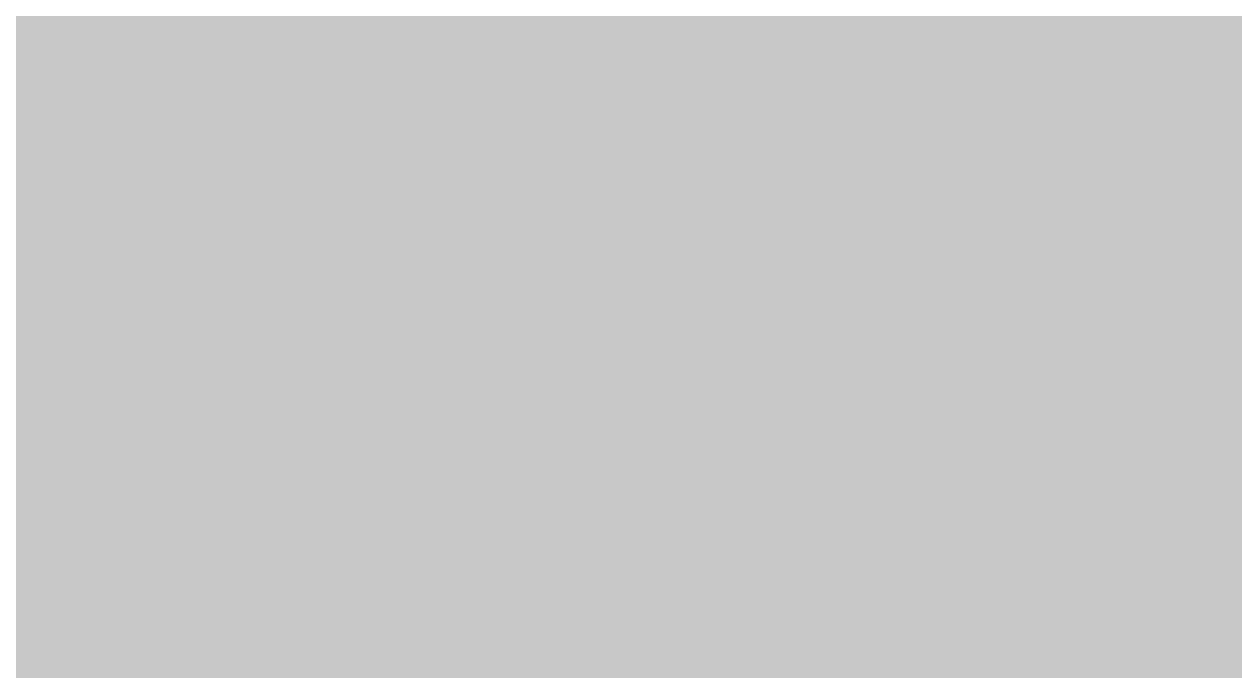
# Model space of a CAD drawing. Header units: inches. Extents: x -0.355 to 0.355, y -0.355 to 0.355.
# Drawn here: x 0.07564 to 0.11546, y 0.14114 to 0.1624 of the extents above; entities that cross this region are included whole.
import ezdxf

# ---------------------------------------------------------------- set-up
doc = ezdxf.new("R2010")
doc.units = ezdxf.units.IN
doc.header["$MEASUREMENT"] = 0
for name, color, linetype in [('BottomLayer', 5, 'Continuous'), ('Mechanical1', 6, 'Continuous'), ('Mechanical15', 56, 'Continuous'), ('TopLayer', 1, 'Continuous'), ('TopOverlay', 2, 'Continuous'), ('TopPaste', 8, 'Continuous'), ('TopSolder', 216, 'Continuous')]:
    doc.layers.add(name, color=color, linetype=linetype)
doc.styles.add('Arial', font='', dxfattribs={"height": 0.2})
doc.styles.get('Arial').set_extended_font_data('Arial')

# ---------------------------------------------------------------- blocks, each defined once
blk = doc.blocks.new('SOT_723_34')
at = {"layer": 'Mechanical15'}
h = blk.add_hatch(color=56, dxfattribs=at)
edge = h.paths.add_edge_path()
edge.add_arc((0, 0), 0.001969, 0, 360)
at = {"layer": 'TopLayer'}
blk.add_hatch(color=1, dxfattribs=at).paths.add_polyline_path([(-0.007864, 0.027564), (0.007884, 0.027564), (0.007884, 0.011816), (-0.007864, 0.011816)])
at = {"layer": 'TopPaste'}
blk.add_hatch(color=8, dxfattribs=at).paths.add_polyline_path([(-0.007864, 0.027564), (0.007884, 0.027564), (0.007884, 0.011816), (-0.007864, 0.011816)])
at = {"layer": 'TopSolder'}
blk.add_hatch(color=216, dxfattribs=at).paths.add_polyline_path([(-0.011864, 0.031564), (0.011884, 0.031564), (0.011884, 0.007816), (-0.011864, 0.007816)])
at = {"layer": 'TopOverlay'}
for points in [[(0.015748, 0.015748, 0.005118, 0.005118, 0), (0.023622, 0.015748, 0.005118, 0.005118, 0)], [(0.023622, -0.004724, 0.005118, 0.005118, 0), (0.023622, 0.015748, 0.005118, 0.005118, 0)]]:
    blk.add_lwpolyline(points, format="xyseb", dxfattribs=at)
for points in [[(0.014469, 0.015748, 0.002559, 0.002559, 1), (0.017028, 0.015748, 0.002559, 0.002559, 1)], [(0.022343, 0.015748, 0.002559, 0.002559, 1), (0.024902, 0.015748, 0.002559, 0.002559, 1)], [(0.022343, 0.015748, 0.002559, 0.002559, 1), (0.024902, 0.015748, 0.002559, 0.002559, 1)], [(0.022343, -0.004724, 0.002559, 0.002559, 1), (0.024902, -0.004724, 0.002559, 0.002559, 1)]]:
    blk.add_lwpolyline(points, format="xyseb", close=True, dxfattribs=at)

msp = doc.modelspace()

# ---------------------------------------------------------------- linework, layer by layer
at = {"layer": 'BottomLayer'}
for points in [[(0.07874, 0.34252, 0.003937, 0.003937, -0.414214), (0.34252, 0.07874, 0.003937, 0.003937, 0)], [(0.07874, 0.338583, 0.003937, 0.003937, -0.414213), (0.34252, 0.074803, 0.003937, 0.003937, 0)], [(0.264103, -0.07874, 0.003937, 0.003937, -6.854099), (0.264103, 0.07874, 0.003937, 0.003937, 0)], [(-0.264103, 0.074803, 0.003937, 0.003937, -0.864689), (0.275591, -0.003937, 0.003937, 0.003937, 0)], [(-0.241465, 0.068054, 0.003937, 0.003937, -0.864689), (0.251969, -0.003937, 0.003937, 0.003937, 0)], [(0.033467, 0.164366, 0.003937, 0.003937, 0), (0.169362, 0.164366, 0.003937, 0.003937, 0)], [(0.033837, 0.163972, 0.003937, 0.003937, 0), (0.168337, 0.163972, 0.003937, 0.003937, 0)], [(0.03418, 0.163579, 0.003937, 0.003937, 0), (0.167466, 0.163579, 0.003937, 0.003937, 0)], [(0.034498, 0.163185, 0.003937, 0.003937, 0), (0.166702, 0.163185, 0.003937, 0.003937, 0)], [(0.034794, 0.162791, 0.003937, 0.003937, 0), (0.166018, 0.162791, 0.003937, 0.003937, 0)], [(0.035068, 0.162398, 0.003937, 0.003937, 0), (0.165398, 0.162398, 0.003937, 0.003937, 0)], [(0.035322, 0.162004, 0.003937, 0.003937, 0), (0.164829, 0.162004, 0.003937, 0.003937, 0)], [(0.035558, 0.16161, 0.003937, 0.003937, 0), (0.164304, 0.16161, 0.003937, 0.003937, 0)], [(0.035777, 0.161216, 0.003937, 0.003937, 0), (0.163817, 0.161216, 0.003937, 0.003937, 0)], [(0.035979, 0.160823, 0.003937, 0.003937, 0), (0.163363, 0.160823, 0.003937, 0.003937, 0)], [(0.036165, 0.160429, 0.003937, 0.003937, 0), (0.162939, 0.160429, 0.003937, 0.003937, 0)], [(0.036337, 0.160035, 0.003937, 0.003937, 0), (0.162541, 0.160035, 0.003937, 0.003937, 0)], [(0.036494, 0.159642, 0.003937, 0.003937, 0), (0.162167, 0.159642, 0.003937, 0.003937, 0)], [(0.036638, 0.159248, 0.003937, 0.003937, 0), (0.161815, 0.159248, 0.003937, 0.003937, 0)], [(0.036768, 0.158854, 0.003937, 0.003937, 0), (0.161483, 0.158854, 0.003937, 0.003937, 0)], [(0.036885, 0.158461, 0.003937, 0.003937, 0), (0.16117, 0.158461, 0.003937, 0.003937, 0)], [(0.03699, 0.158067, 0.003937, 0.003937, 0), (0.160875, 0.158067, 0.003937, 0.003937, 0)], [(0.037082, 0.157673, 0.003937, 0.003937, 0), (0.160597, 0.157673, 0.003937, 0.003937, 0)], [(0.037163, 0.157279, 0.003937, 0.003937, 0), (0.160334, 0.157279, 0.003937, 0.003937, 0)], [(0.037231, 0.156886, 0.003937, 0.003937, 0), (0.160086, 0.156886, 0.003937, 0.003937, 0)], [(0.037288, 0.156492, 0.003937, 0.003937, 0), (0.159852, 0.156492, 0.003937, 0.003937, 0)], [(0.037333, 0.156098, 0.003937, 0.003937, 0), (0.159631, 0.156098, 0.003937, 0.003937, 0)], [(0.037367, 0.155705, 0.003937, 0.003937, 0), (0.159423, 0.155705, 0.003937, 0.003937, 0)], [(0.037389, 0.155311, 0.003937, 0.003937, 0), (0.159228, 0.155311, 0.003937, 0.003937, 0)], [(0.0374, 0.154917, 0.003937, 0.003937, 0), (0.159045, 0.154917, 0.003937, 0.003937, 0)], [(0.037402, 0.154524, 0.003937, 0.003937, 0), (0.158873, 0.154524, 0.003937, 0.003937, 0)], [(0.037402, 0.15413, 0.003937, 0.003937, 0), (0.158713, 0.15413, 0.003937, 0.003937, 0)], [(0.037402, 0.153736, 0.003937, 0.003937, 0), (0.158563, 0.153736, 0.003937, 0.003937, 0)], [(0.037402, 0.153342, 0.003937, 0.003937, 0), (0.158424, 0.153342, 0.003937, 0.003937, 0)], [(0.037402, 0.152949, 0.003937, 0.003937, 0), (0.158295, 0.152949, 0.003937, 0.003937, 0)], [(0.037402, 0.152555, 0.003937, 0.003937, 0), (0.158176, 0.152555, 0.003937, 0.003937, 0)], [(0.037402, 0.152161, 0.003937, 0.003937, 0), (0.158068, 0.152161, 0.003937, 0.003937, 0)], [(0.037402, 0.151768, 0.003937, 0.003937, 0), (0.157969, 0.151768, 0.003937, 0.003937, 0)], [(0.037402, 0.151374, 0.003937, 0.003937, 0), (0.157879, 0.151374, 0.003937, 0.003937, 0)], [(0.037402, 0.15098, 0.003937, 0.003937, 0), (0.157799, 0.15098, 0.003937, 0.003937, 0)], [(0.037402, 0.150587, 0.003937, 0.003937, 0), (0.157727, 0.150587, 0.003937, 0.003937, 0)], [(0.037402, 0.150193, 0.003937, 0.003937, 0), (0.157666, 0.150193, 0.003937, 0.003937, 0)], [(0.037402, 0.149799, 0.003937, 0.003937, 0), (0.157613, 0.149799, 0.003937, 0.003937, 0)], [(0.037402, 0.149405, 0.003937, 0.003937, 0), (0.157569, 0.149405, 0.003937, 0.003937, 0)], [(0.037402, 0.149012, 0.003937, 0.003937, 0), (0.157534, 0.149012, 0.003937, 0.003937, 0)], [(0.037402, 0.148618, 0.003937, 0.003937, 0), (0.157507, 0.148618, 0.003937, 0.003937, 0)], [(0.037402, 0.148224, 0.003937, 0.003937, 0), (0.15749, 0.148224, 0.003937, 0.003937, 0)], [(0.037402, 0.147831, 0.003937, 0.003937, 0), (0.157481, 0.147831, 0.003937, 0.003937, 0)], [(0.037402, 0.147437, 0.003937, 0.003937, 0), (0.157481, 0.147437, 0.003937, 0.003937, 0)], [(0.037402, 0.147043, 0.003937, 0.003937, 0), (0.15749, 0.147043, 0.003937, 0.003937, 0)], [(0.037402, 0.146649, 0.003937, 0.003937, 0), (0.157508, 0.146649, 0.003937, 0.003937, 0)], [(0.037402, 0.146256, 0.003937, 0.003937, 0), (0.157534, 0.146256, 0.003937, 0.003937, 0)], [(0.037402, 0.145862, 0.003937, 0.003937, 0), (0.15757, 0.145862, 0.003937, 0.003937, 0)], [(0.037402, 0.145468, 0.003937, 0.003937, 0), (0.157614, 0.145468, 0.003937, 0.003937, 0)], [(0.037402, 0.145075, 0.003937, 0.003937, 0), (0.157667, 0.145075, 0.003937, 0.003937, 0)], [(0.037402, 0.144681, 0.003937, 0.003937, 0), (0.157729, 0.144681, 0.003937, 0.003937, 0)], [(0.037402, 0.144287, 0.003937, 0.003937, 0), (0.1578, 0.144287, 0.003937, 0.003937, 0)], [(0.037402, 0.143894, 0.003937, 0.003937, 0), (0.157881, 0.143894, 0.003937, 0.003937, 0)], [(0.037402, 0.1435, 0.003937, 0.003937, 0), (0.15797, 0.1435, 0.003937, 0.003937, 0)], [(0.037402, 0.143106, 0.003937, 0.003937, 0), (0.15807, 0.143106, 0.003937, 0.003937, 0)], [(0.037402, 0.142712, 0.003937, 0.003937, 0), (0.158179, 0.142712, 0.003937, 0.003937, 0)], [(0.037402, 0.142319, 0.003937, 0.003937, 0), (0.158298, 0.142319, 0.003937, 0.003937, 0)], [(0.037402, 0.141925, 0.003937, 0.003937, 0), (0.158427, 0.141925, 0.003937, 0.003937, 0)], [(0.037402, 0.141531, 0.003937, 0.003937, 0), (0.158566, 0.141531, 0.003937, 0.003937, 0)], [(0.037402, 0.141138, 0.003937, 0.003937, 0), (0.158716, 0.141138, 0.003937, 0.003937, 0)], [(0.037402, 0.140744, 0.003937, 0.003937, 0), (0.158877, 0.140744, 0.003937, 0.003937, 0)], [(0.037402, 0.14035, 0.003937, 0.003937, 0), (0.159049, 0.14035, 0.003937, 0.003937, 0)], [(0.037402, 0.139957, 0.003937, 0.003937, 0), (0.159232, 0.139957, 0.003937, 0.003937, 0)], [(0.037402, 0.139563, 0.003937, 0.003937, 0), (0.159428, 0.139563, 0.003937, 0.003937, 0)], [(0.037402, 0.139169, 0.003937, 0.003937, 0), (0.159636, 0.139169, 0.003937, 0.003937, 0)]]:
    msp.add_lwpolyline(points, format="xyseb", dxfattribs=at)
at = {"layer": 'Mechanical1'}
msp.add_lwpolyline([(0.078706, 0.35437, 0.0005, 0.0005, -0.414214), (0.354297, 0.07878, 0.0005, 0.0005, 0)], format="xyseb", dxfattribs=at)
at = {"layer": 'TopLayer'}
for points in [[(0.075787, 0.156496, 0.003937, 0.003937, 0), (0.087608, 0.168317, 0.003937, 0.003937, 0)], [(0.105325, 0.156506, 0.003937, 0.003937, 0), (0.113189, 0.156506, 0.003937, 0.003937, 0)], [(0.105325, 0.150601, 0.003937, 0.003937, 0), (0.105325, 0.156506, 0.003937, 0.003937, 0)], [(0.113189, 0.151575, 0.003937, 0.003937, 0), (0.113189, 0.156506, 0.003937, 0.003937, 0)], [(0.045276, 0.156496, 0.003937, 0.003937, 0), (0.075787, 0.156496, 0.003937, 0.003937, 0)], [(0.105325, 0.156492, 0.003937, 0.003937, 0), (0.113189, 0.156492, 0.003937, 0.003937, 0)], [(0.105325, 0.156098, 0.003937, 0.003937, 0), (0.113189, 0.156098, 0.003937, 0.003937, 0)], [(0.105325, 0.155705, 0.003937, 0.003937, 0), (0.113189, 0.155705, 0.003937, 0.003937, 0)], [(0.105325, 0.155311, 0.003937, 0.003937, 0), (0.113189, 0.155311, 0.003937, 0.003937, 0)], [(0.105325, 0.154917, 0.003937, 0.003937, 0), (0.113189, 0.154917, 0.003937, 0.003937, 0)], [(0.105325, 0.154524, 0.003937, 0.003937, 0), (0.113189, 0.154524, 0.003937, 0.003937, 0)], [(0.105325, 0.15413, 0.003937, 0.003937, 0), (0.113189, 0.15413, 0.003937, 0.003937, 0)], [(0.105325, 0.153736, 0.003937, 0.003937, 0), (0.113189, 0.153736, 0.003937, 0.003937, 0)], [(0.105325, 0.153342, 0.003937, 0.003937, 0), (0.113189, 0.153342, 0.003937, 0.003937, 0)], [(0.105325, 0.152949, 0.003937, 0.003937, 0), (0.113189, 0.152949, 0.003937, 0.003937, 0)], [(0.105325, 0.152555, 0.003937, 0.003937, 0), (0.113189, 0.152555, 0.003937, 0.003937, 0)], [(0.105325, 0.152161, 0.003937, 0.003937, 0), (0.113189, 0.152161, 0.003937, 0.003937, 0)], [(0.105325, 0.151768, 0.003937, 0.003937, 0), (0.113189, 0.151768, 0.003937, 0.003937, 0)], [(0.105325, 0.151374, 0.003937, 0.003937, 0), (0.113189, 0.151374, 0.003937, 0.003937, 0)], [(0.113189, 0.143701, 0.003937, 0.003937, 0), (0.113189, 0.151575, 0.003937, 0.003937, 0)], [(0.113189, 0.143701, 0.003937, 0.003937, 0), (0.113189, 0.151575, 0.003937, 0.003937, 0)], [(0.105325, 0.15098, 0.003937, 0.003937, 0), (0.113189, 0.15098, 0.003937, 0.003937, 0)], [(0.084164, 0.14817, 0.003937, 0.003937, 0), (0.086595, 0.150601, 0.003937, 0.003937, 0)], [(0.086581, 0.150587, 0.003937, 0.003937, 0), (0.113189, 0.150587, 0.003937, 0.003937, 0)], [(0.086595, 0.150601, 0.003937, 0.003937, 0), (0.105325, 0.150601, 0.003937, 0.003937, 0)], [(0.086187, 0.150193, 0.003937, 0.003937, 0), (0.113189, 0.150193, 0.003937, 0.003937, 0)], [(0.085794, 0.149799, 0.003937, 0.003937, 0), (0.113189, 0.149799, 0.003937, 0.003937, 0)], [(0.0854, 0.149405, 0.003937, 0.003937, 0), (0.113189, 0.149405, 0.003937, 0.003937, 0)], [(0.085006, 0.149012, 0.003937, 0.003937, 0), (0.113189, 0.149012, 0.003937, 0.003937, 0)], [(0.084612, 0.148618, 0.003937, 0.003937, 0), (0.113189, 0.148618, 0.003937, 0.003937, 0)], [(0.084219, 0.148224, 0.003937, 0.003937, 0), (0.113189, 0.148224, 0.003937, 0.003937, 0)], [(0.083813, 0.147831, 0.003937, 0.003937, 0), (0.113189, 0.147831, 0.003937, 0.003937, 0)], [(0.083366, 0.147437, 0.003937, 0.003937, 0), (0.113189, 0.147437, 0.003937, 0.003937, 0)], [(0.082868, 0.147043, 0.003937, 0.003937, 0), (0.113189, 0.147043, 0.003937, 0.003937, 0)], [(0.082316, 0.146653, 0.003937, 0.003937, 0), (0.089567, 0.146653, 0.003937, 0.003937, 0)], [(0.089567, 0.11122, 0.003937, 0.003937, 0), (0.089567, 0.146653, 0.003937, 0.003937, 0)], [(0.089567, 0.146649, 0.003937, 0.003937, 0), (0.113189, 0.146649, 0.003937, 0.003937, 0)], [(0.089567, 0.146256, 0.003937, 0.003937, 0), (0.113189, 0.146256, 0.003937, 0.003937, 0)], [(0.089567, 0.145862, 0.003937, 0.003937, 0), (0.113189, 0.145862, 0.003937, 0.003937, 0)], [(0.089567, 0.145468, 0.003937, 0.003937, 0), (0.113189, 0.145468, 0.003937, 0.003937, 0)], [(0.089567, 0.145075, 0.003937, 0.003937, 0), (0.113189, 0.145075, 0.003937, 0.003937, 0)], [(0.089567, 0.144681, 0.003937, 0.003937, 0), (0.113189, 0.144681, 0.003937, 0.003937, 0)], [(0.089567, 0.144287, 0.003937, 0.003937, 0), (0.113189, 0.144287, 0.003937, 0.003937, 0)], [(0.089567, 0.143894, 0.003937, 0.003937, 0), (0.113189, 0.143894, 0.003937, 0.003937, 0)], [(0.089567, 0.1435, 0.003937, 0.003937, 0), (0.113189, 0.1435, 0.003937, 0.003937, 0)], [(0.113189, 0.125984, 0.003937, 0.003937, 0), (0.113189, 0.143701, 0.003937, 0.003937, 0)], [(0.089567, 0.143106, 0.003937, 0.003937, 0), (0.113189, 0.143106, 0.003937, 0.003937, 0)], [(0.089567, 0.142712, 0.003937, 0.003937, 0), (0.113189, 0.142712, 0.003937, 0.003937, 0)], [(0.089567, 0.142319, 0.003937, 0.003937, 0), (0.113189, 0.142319, 0.003937, 0.003937, 0)], [(0.089567, 0.141925, 0.003937, 0.003937, 0), (0.113189, 0.141925, 0.003937, 0.003937, 0)], [(0.089567, 0.141531, 0.003937, 0.003937, 0), (0.113189, 0.141531, 0.003937, 0.003937, 0)], [(0.089567, 0.141138, 0.003937, 0.003937, 0), (0.113189, 0.141138, 0.003937, 0.003937, 0)], [(0.089567, 0.140744, 0.003937, 0.003937, 0), (0.113189, 0.140744, 0.003937, 0.003937, 0)], [(0.089567, 0.14035, 0.003937, 0.003937, 0), (0.113189, 0.14035, 0.003937, 0.003937, 0)], [(0.089567, 0.139957, 0.003937, 0.003937, 0), (0.113189, 0.139957, 0.003937, 0.003937, 0)], [(0.089567, 0.139563, 0.003937, 0.003937, 0), (0.113189, 0.139563, 0.003937, 0.003937, 0)], [(0.089567, 0.139169, 0.003937, 0.003937, 0), (0.113189, 0.139169, 0.003937, 0.003937, 0)]]:
    msp.add_lwpolyline(points, format="xyseb", dxfattribs=at)
for points in [[(0.104341, 0.156506, 0.001969, 0.001969, 1), (0.106309, 0.156506, 0.001969, 0.001969, 1)], [(0.104341, 0.156506, 0.001969, 0.001969, 1), (0.106309, 0.156506, 0.001969, 0.001969, 1)], [(0.112205, 0.156506, 0.001969, 0.001969, 1), (0.114173, 0.156506, 0.001969, 0.001969, 1)], [(0.112205, 0.156506, 0.001969, 0.001969, 1), (0.114173, 0.156506, 0.001969, 0.001969, 1)], [(0.074803, 0.156496, 0.001969, 0.001969, 1), (0.076772, 0.156496, 0.001969, 0.001969, 1)], [(0.074803, 0.156496, 0.001969, 0.001969, 1), (0.076772, 0.156496, 0.001969, 0.001969, 1)], [(0.104341, 0.156492, 0.001969, 0.001969, 1), (0.106309, 0.156492, 0.001969, 0.001969, 1)], [(0.112205, 0.156492, 0.001969, 0.001969, 1), (0.114173, 0.156492, 0.001969, 0.001969, 1)], [(0.104341, 0.156098, 0.001969, 0.001969, 1), (0.106309, 0.156098, 0.001969, 0.001969, 1)], [(0.112205, 0.156098, 0.001969, 0.001969, 1), (0.114173, 0.156098, 0.001969, 0.001969, 1)], [(0.104341, 0.155705, 0.001969, 0.001969, 1), (0.106309, 0.155705, 0.001969, 0.001969, 1)], [(0.104341, 0.155311, 0.001969, 0.001969, 1), (0.106309, 0.155311, 0.001969, 0.001969, 1)], [(0.112205, 0.155705, 0.001969, 0.001969, 1), (0.114173, 0.155705, 0.001969, 0.001969, 1)], [(0.112205, 0.155311, 0.001969, 0.001969, 1), (0.114173, 0.155311, 0.001969, 0.001969, 1)], [(0.104341, 0.154917, 0.001969, 0.001969, 1), (0.106309, 0.154917, 0.001969, 0.001969, 1)], [(0.112205, 0.154917, 0.001969, 0.001969, 1), (0.114173, 0.154917, 0.001969, 0.001969, 1)], [(0.104341, 0.154524, 0.001969, 0.001969, 1), (0.106309, 0.154524, 0.001969, 0.001969, 1)], [(0.112205, 0.154524, 0.001969, 0.001969, 1), (0.114173, 0.154524, 0.001969, 0.001969, 1)], [(0.104341, 0.15413, 0.001969, 0.001969, 1), (0.106309, 0.15413, 0.001969, 0.001969, 1)], [(0.112205, 0.15413, 0.001969, 0.001969, 1), (0.114173, 0.15413, 0.001969, 0.001969, 1)], [(0.104341, 0.153736, 0.001969, 0.001969, 1), (0.106309, 0.153736, 0.001969, 0.001969, 1)], [(0.112205, 0.153736, 0.001969, 0.001969, 1), (0.114173, 0.153736, 0.001969, 0.001969, 1)], [(0.104341, 0.153342, 0.001969, 0.001969, 1), (0.106309, 0.153342, 0.001969, 0.001969, 1)], [(0.112205, 0.153342, 0.001969, 0.001969, 1), (0.114173, 0.153342, 0.001969, 0.001969, 1)], [(0.104341, 0.152949, 0.001969, 0.001969, 1), (0.106309, 0.152949, 0.001969, 0.001969, 1)], [(0.112205, 0.152949, 0.001969, 0.001969, 1), (0.114173, 0.152949, 0.001969, 0.001969, 1)], [(0.104341, 0.152555, 0.001969, 0.001969, 1), (0.106309, 0.152555, 0.001969, 0.001969, 1)], [(0.112205, 0.152555, 0.001969, 0.001969, 1), (0.114173, 0.152555, 0.001969, 0.001969, 1)], [(0.104341, 0.152161, 0.001969, 0.001969, 1), (0.106309, 0.152161, 0.001969, 0.001969, 1)], [(0.112205, 0.152161, 0.001969, 0.001969, 1), (0.114173, 0.152161, 0.001969, 0.001969, 1)], [(0.104341, 0.151768, 0.001969, 0.001969, 1), (0.106309, 0.151768, 0.001969, 0.001969, 1)], [(0.112205, 0.151768, 0.001969, 0.001969, 1), (0.114173, 0.151768, 0.001969, 0.001969, 1)], [(0.104341, 0.151374, 0.001969, 0.001969, 1), (0.106309, 0.151374, 0.001969, 0.001969, 1)], [(0.112205, 0.151575, 0.001969, 0.001969, 1), (0.114173, 0.151575, 0.001969, 0.001969, 1)], [(0.112205, 0.151575, 0.001969, 0.001969, 1), (0.114173, 0.151575, 0.001969, 0.001969, 1)], [(0.112205, 0.151575, 0.001969, 0.001969, 1), (0.114173, 0.151575, 0.001969, 0.001969, 1)], [(0.112205, 0.151374, 0.001969, 0.001969, 1), (0.114173, 0.151374, 0.001969, 0.001969, 1)], [(0.104341, 0.15098, 0.001969, 0.001969, 1), (0.106309, 0.15098, 0.001969, 0.001969, 1)], [(0.112205, 0.15098, 0.001969, 0.001969, 1), (0.114173, 0.15098, 0.001969, 0.001969, 1)], [(0.085597, 0.150587, 0.001969, 0.001969, 1), (0.087565, 0.150587, 0.001969, 0.001969, 1)], [(0.085611, 0.150601, 0.001969, 0.001969, 1), (0.087579, 0.150601, 0.001969, 0.001969, 1)], [(0.085611, 0.150601, 0.001969, 0.001969, 1), (0.087579, 0.150601, 0.001969, 0.001969, 1)], [(0.104341, 0.150601, 0.001969, 0.001969, 1), (0.106309, 0.150601, 0.001969, 0.001969, 1)], [(0.104341, 0.150601, 0.001969, 0.001969, 1), (0.106309, 0.150601, 0.001969, 0.001969, 1)], [(0.112205, 0.150587, 0.001969, 0.001969, 1), (0.114173, 0.150587, 0.001969, 0.001969, 1)], [(0.085203, 0.150193, 0.001969, 0.001969, 1), (0.087171, 0.150193, 0.001969, 0.001969, 1)], [(0.112205, 0.150193, 0.001969, 0.001969, 1), (0.114173, 0.150193, 0.001969, 0.001969, 1)], [(0.084809, 0.149799, 0.001969, 0.001969, 1), (0.086778, 0.149799, 0.001969, 0.001969, 1)], [(0.112205, 0.149799, 0.001969, 0.001969, 1), (0.114173, 0.149799, 0.001969, 0.001969, 1)], [(0.084416, 0.149405, 0.001969, 0.001969, 1), (0.086384, 0.149405, 0.001969, 0.001969, 1)], [(0.112205, 0.149405, 0.001969, 0.001969, 1), (0.114173, 0.149405, 0.001969, 0.001969, 1)], [(0.084022, 0.149012, 0.001969, 0.001969, 1), (0.08599, 0.149012, 0.001969, 0.001969, 1)], [(0.112205, 0.149012, 0.001969, 0.001969, 1), (0.114173, 0.149012, 0.001969, 0.001969, 1)], [(0.083628, 0.148618, 0.001969, 0.001969, 1), (0.085597, 0.148618, 0.001969, 0.001969, 1)], [(0.112205, 0.148618, 0.001969, 0.001969, 1), (0.114173, 0.148618, 0.001969, 0.001969, 1)], [(0.08318, 0.14817, 0.001969, 0.001969, 1), (0.085149, 0.14817, 0.001969, 0.001969, 1)], [(0.083235, 0.148224, 0.001969, 0.001969, 1), (0.085203, 0.148224, 0.001969, 0.001969, 1)], [(0.112205, 0.148224, 0.001969, 0.001969, 1), (0.114173, 0.148224, 0.001969, 0.001969, 1)], [(0.082829, 0.147831, 0.001969, 0.001969, 1), (0.084797, 0.147831, 0.001969, 0.001969, 1)], [(0.112205, 0.147831, 0.001969, 0.001969, 1), (0.114173, 0.147831, 0.001969, 0.001969, 1)], [(0.082381, 0.147437, 0.001969, 0.001969, 1), (0.08435, 0.147437, 0.001969, 0.001969, 1)], [(0.112205, 0.147437, 0.001969, 0.001969, 1), (0.114173, 0.147437, 0.001969, 0.001969, 1)], [(0.081884, 0.147043, 0.001969, 0.001969, 1), (0.083853, 0.147043, 0.001969, 0.001969, 1)], [(0.112205, 0.147043, 0.001969, 0.001969, 1), (0.114173, 0.147043, 0.001969, 0.001969, 1)], [(0.081332, 0.146653, 0.001969, 0.001969, 1), (0.0833, 0.146653, 0.001969, 0.001969, 1)], [(0.088583, 0.146653, 0.001969, 0.001969, 1), (0.090551, 0.146653, 0.001969, 0.001969, 1)], [(0.088583, 0.146653, 0.001969, 0.001969, 1), (0.090551, 0.146653, 0.001969, 0.001969, 1)], [(0.088583, 0.146649, 0.001969, 0.001969, 1), (0.090551, 0.146649, 0.001969, 0.001969, 1)], [(0.112205, 0.146649, 0.001969, 0.001969, 1), (0.114173, 0.146649, 0.001969, 0.001969, 1)], [(0.088583, 0.146256, 0.001969, 0.001969, 1), (0.090551, 0.146256, 0.001969, 0.001969, 1)], [(0.112205, 0.146256, 0.001969, 0.001969, 1), (0.114173, 0.146256, 0.001969, 0.001969, 1)], [(0.088583, 0.145862, 0.001969, 0.001969, 1), (0.090551, 0.145862, 0.001969, 0.001969, 1)], [(0.112205, 0.145862, 0.001969, 0.001969, 1), (0.114173, 0.145862, 0.001969, 0.001969, 1)], [(0.088583, 0.145468, 0.001969, 0.001969, 1), (0.090551, 0.145468, 0.001969, 0.001969, 1)], [(0.112205, 0.145468, 0.001969, 0.001969, 1), (0.114173, 0.145468, 0.001969, 0.001969, 1)], [(0.088583, 0.145075, 0.001969, 0.001969, 1), (0.090551, 0.145075, 0.001969, 0.001969, 1)], [(0.112205, 0.145075, 0.001969, 0.001969, 1), (0.114173, 0.145075, 0.001969, 0.001969, 1)], [(0.088583, 0.144681, 0.001969, 0.001969, 1), (0.090551, 0.144681, 0.001969, 0.001969, 1)], [(0.112205, 0.144681, 0.001969, 0.001969, 1), (0.114173, 0.144681, 0.001969, 0.001969, 1)], [(0.088583, 0.144287, 0.001969, 0.001969, 1), (0.090551, 0.144287, 0.001969, 0.001969, 1)], [(0.112205, 0.144287, 0.001969, 0.001969, 1), (0.114173, 0.144287, 0.001969, 0.001969, 1)], [(0.088583, 0.143894, 0.001969, 0.001969, 1), (0.090551, 0.143894, 0.001969, 0.001969, 1)], [(0.112205, 0.143894, 0.001969, 0.001969, 1), (0.114173, 0.143894, 0.001969, 0.001969, 1)], [(0.088583, 0.1435, 0.001969, 0.001969, 1), (0.090551, 0.1435, 0.001969, 0.001969, 1)], [(0.112205, 0.143701, 0.001969, 0.001969, 1), (0.114173, 0.143701, 0.001969, 0.001969, 1)], [(0.112205, 0.143701, 0.001969, 0.001969, 1), (0.114173, 0.143701, 0.001969, 0.001969, 1)], [(0.112205, 0.143701, 0.001969, 0.001969, 1), (0.114173, 0.143701, 0.001969, 0.001969, 1)], [(0.112205, 0.1435, 0.001969, 0.001969, 1), (0.114173, 0.1435, 0.001969, 0.001969, 1)], [(0.088583, 0.143106, 0.001969, 0.001969, 1), (0.090551, 0.143106, 0.001969, 0.001969, 1)], [(0.112205, 0.143106, 0.001969, 0.001969, 1), (0.114173, 0.143106, 0.001969, 0.001969, 1)], [(0.088583, 0.142712, 0.001969, 0.001969, 1), (0.090551, 0.142712, 0.001969, 0.001969, 1)], [(0.112205, 0.142712, 0.001969, 0.001969, 1), (0.114173, 0.142712, 0.001969, 0.001969, 1)], [(0.088583, 0.142319, 0.001969, 0.001969, 1), (0.090551, 0.142319, 0.001969, 0.001969, 1)], [(0.112205, 0.142319, 0.001969, 0.001969, 1), (0.114173, 0.142319, 0.001969, 0.001969, 1)], [(0.088583, 0.141925, 0.001969, 0.001969, 1), (0.090551, 0.141925, 0.001969, 0.001969, 1)], [(0.112205, 0.141925, 0.001969, 0.001969, 1), (0.114173, 0.141925, 0.001969, 0.001969, 1)], [(0.088583, 0.141531, 0.001969, 0.001969, 1), (0.090551, 0.141531, 0.001969, 0.001969, 1)], [(0.112205, 0.141531, 0.001969, 0.001969, 1), (0.114173, 0.141531, 0.001969, 0.001969, 1)], [(0.088583, 0.141138, 0.001969, 0.001969, 1), (0.090551, 0.141138, 0.001969, 0.001969, 1)], [(0.112205, 0.141138, 0.001969, 0.001969, 1), (0.114173, 0.141138, 0.001969, 0.001969, 1)], [(0.088583, 0.140744, 0.001969, 0.001969, 1), (0.090551, 0.140744, 0.001969, 0.001969, 1)], [(0.112205, 0.140744, 0.001969, 0.001969, 1), (0.114173, 0.140744, 0.001969, 0.001969, 1)], [(0.088583, 0.14035, 0.001969, 0.001969, 1), (0.090551, 0.14035, 0.001969, 0.001969, 1)], [(0.112205, 0.14035, 0.001969, 0.001969, 1), (0.114173, 0.14035, 0.001969, 0.001969, 1)], [(0.088583, 0.139957, 0.001969, 0.001969, 1), (0.090551, 0.139957, 0.001969, 0.001969, 1)], [(0.112205, 0.139957, 0.001969, 0.001969, 1), (0.114173, 0.139957, 0.001969, 0.001969, 1)], [(0.088583, 0.139563, 0.001969, 0.001969, 1), (0.090551, 0.139563, 0.001969, 0.001969, 1)], [(0.112205, 0.139563, 0.001969, 0.001969, 1), (0.114173, 0.139563, 0.001969, 0.001969, 1)]]:
    msp.add_lwpolyline(points, format="xyseb", close=True, dxfattribs=at)
at = {"layer": 'TopOverlay'}
msp.add_lwpolyline([(0.255906, 0, 0.005118, 0.005118, 1), (-0.255906, 0, 0.005118, 0.005118, 1)], format="xyseb", close=True, dxfattribs=at)

# ---------------------------------------------------------------- block references
msp.add_blockref('SOT_723_34', (0.087598, 0.148627))

# ---------------------------------------------------------------- texts
at = {"layer": 'TopOverlay', "style": 'Arial'}
msp.add_text('Q1', height=0.007874, dxfattribs=at).set_placement((0.082661, 0.144969))

doc.saveas('drawing.dxf')
